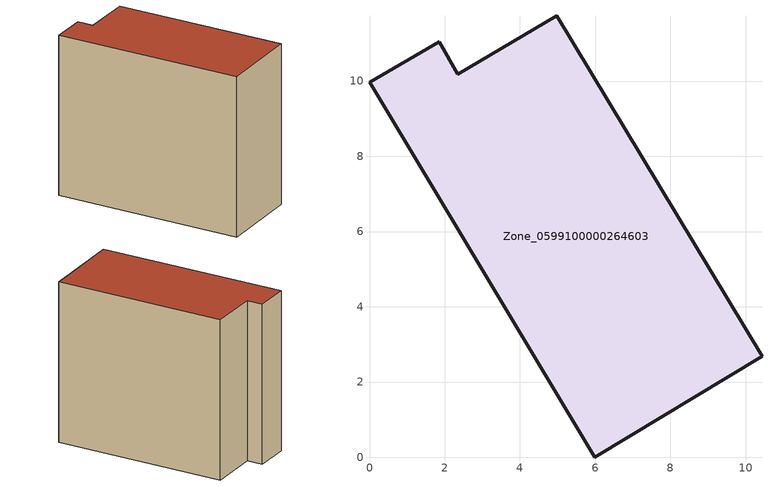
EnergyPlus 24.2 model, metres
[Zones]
Zone_0599100000264603
 floor ground (C_G): 5.99,0 0,9.97 1.86,11.04 2.34,10.19 4.98,11.74 10.43,2.68 z0
 wall outside (C_F): 2.34,10.19 1.86,11.04 0,9.97 5.99,0 10.43,2.68 4.98,11.74 2.34,10.19 z0:10.02
 roof outside (C_R): 10.43,2.68 4.98,11.74 2.34,10.19 1.86,11.04 0,9.97 5.99,0 z10.02
[BUILDING]
Pand.0599100000264603: North Axis=0; Terrain=City; Loads Convergence Tolerance Value=0.04; Temperature Convergence Tolerance Value=0.4; Solar Distribution=FullExterior; Maximum Number of Warmup Days=25; Minimum Number of Warmup Days=1
[Site:Location]
Rotterdam.The.Hague.AP_ZH_NLD Design_Conditions: Latitude=51.96; Longitude=4.45; Time Zone=1; Elevation=-4.5
[SITE:GROUNDTEMPERATURE:BUILDINGSURFACE]
18, 18, 18, 18, 18, 18, 18, 18, 18, 18, 18, 18
[MATERIAL] Thermal Absorptance=0.9; Solar Absorptance=0.7; Visible Absorptance=0.7
Name | Roughness | Thickness | Conductivity | Density | Specific Heat
G.TI.1946 | MediumSmooth | 0.15 | 1 | 540 | 1210
F.TI.1946 | Rough | 0.3 | 0.857143 | 1920 | 840
R.TI.1946 | MediumRough | 0.2 | 0.1 | 1500 | 1000
[CONSTRUCTION]
C_G: G.TI.1946
C_F: F.TI.1946
C_R: R.TI.1946
[ZONE]
Zone_0599100000264603: Type=1; Multiplier=1; Ceiling Height=Autocalculate; Volume=Autocalculate; Floor Area=autocalculate; Part of Total Floor Area=Yes
[ZONEINFILTRATION:DESIGNFLOWRATE]
Infil_Zone_0599100000264603: Zone or ZoneList or Space or SpaceList=Zone_0599100000264603; Schedule=AlwaysOn; Design Flow Rate Calculation Method=Flow/Area; Flow Rate per Floor Area=0.003; Constant Term Coefficient=1; Temperature Term Coefficient=0; Velocity Term Coefficient=0; Velocity Squared Term Coefficient=0
[HVACTEMPLATE:ZONE:IDEALLOADSAIRSYSTEM]
Zone_0599100000264603: Maximum Heating Supply Air Temperature=50; Minimum Cooling Supply Air Temperature=13; Maximum Heating Supply Air Humidity Ratio=0.0156; Minimum Cooling Supply Air Humidity Ratio=0.0077; Heating Limit=NoLimit; Cooling Limit=NoLimit; Dehumidification Control Type=ConstantSensibleHeatRatio; Cooling Sensible Heat Ratio=0.7; Dehumidification Setpoint=60; Humidification Control Type=None; Humidification Setpoint=30; Outdoor Air Method=None; Outdoor Air Flow Rate per Person=0.00944; Outdoor Air Flow Rate per Zone Floor Area=0; Outdoor Air Flow Rate per Zone=0; Demand Controlled Ventilation Type=None; Outdoor Air Economizer Type=NoEconomizer; Heat Recovery Type=None; Sensible Heat Recovery Effectiveness=0.7; Latent Heat Recovery Effectiveness=0.65
[ZONECONTROL:THERMOSTAT]
ThermostatControl_Zone_0599100000264603: Zone or ZoneList=Zone_0599100000264603; Control Type Schedule=DualSetpointControlType; Control 1=Thermostat_Zone_0599100000264603; Temperature Difference Between Cutout And Setpoint=0
[THERMOSTATSETPOINT:DUALSETPOINT]
Thermostat_Zone_0599100000264603: Heating Setpoint Temperature Schedule=HeatingSetpoint_Zone_0599100000264603; Cooling Setpoint Temperature Schedule=CoolingSetpoint_Zone_0599100000264603
[SCHEDULE:COMPACT]
HeatingSetpoint_Zone_0599100000264603: Through: 12/31, For: AllDays, Until: 24:00, 21
CoolingSetpoint_Zone_0599100000264603: Through: 12/31, For: AllDays, Until: 24:00, 24
DualSetpointControlType: Through: 12/31, For: AllDays, Until: 24:00, 4
AlwaysOn: Through: 12/31, For: AllDays, Until: 24:00, 1
